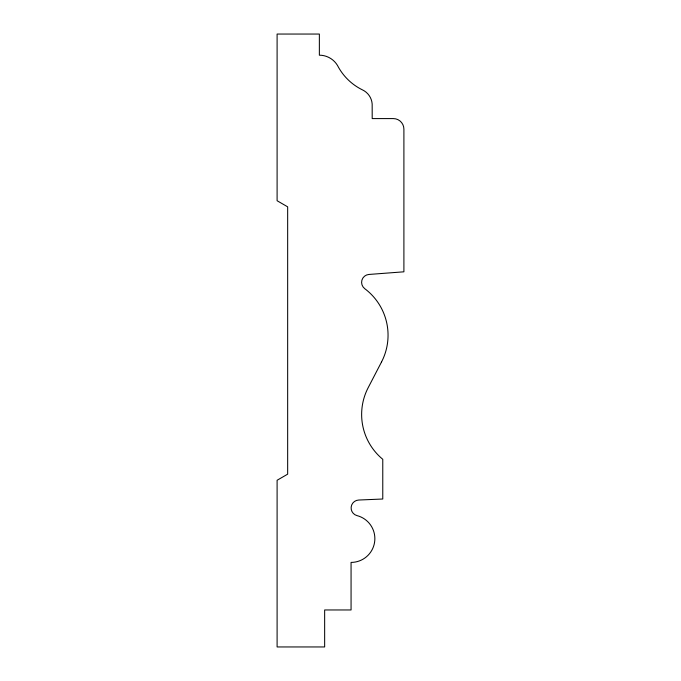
<?xml version="1.0" encoding="UTF-8"?>
<svg xmlns="http://www.w3.org/2000/svg" width="681" height="681" viewBox="0 0 681 681"><rect width="100%" height="100%" fill="white"/><g stroke="black" fill="none" stroke-linecap="round" stroke-linejoin="round"><path stroke-width="1.02" d="M381.513 362.003L368.174 387.685A58.123 58.123 0 0 0 382.773 459.3L382.773 499.011L358.7 500.033A7.925 7.925 0 0 0 357.04 515.619A23.775 23.775 0 0 1 351.064 562.412L351.064 609.963L324.65 609.963L324.65 646.95L277.099 646.95L277.099 480.267L287.663 474.163L287.663 206.837L277.099 200.733L277.099 34.05L319.363 34.05L319.363 55.187A21.137 21.137 0 0 1 337.495 65.453A55.467 55.467 0 0 0 362.403 89.849A16.982 16.982 0 0 1 372.166 104.023L372.201 118.588L393.337 118.588A10.564 10.564 0 0 1 403.901 129.152L403.901 271.813L368.932 274.452A7.925 7.925 0 0 0 364.778 288.701A58.123 58.123 0 0 1 381.513 362.003"/></g></svg>
